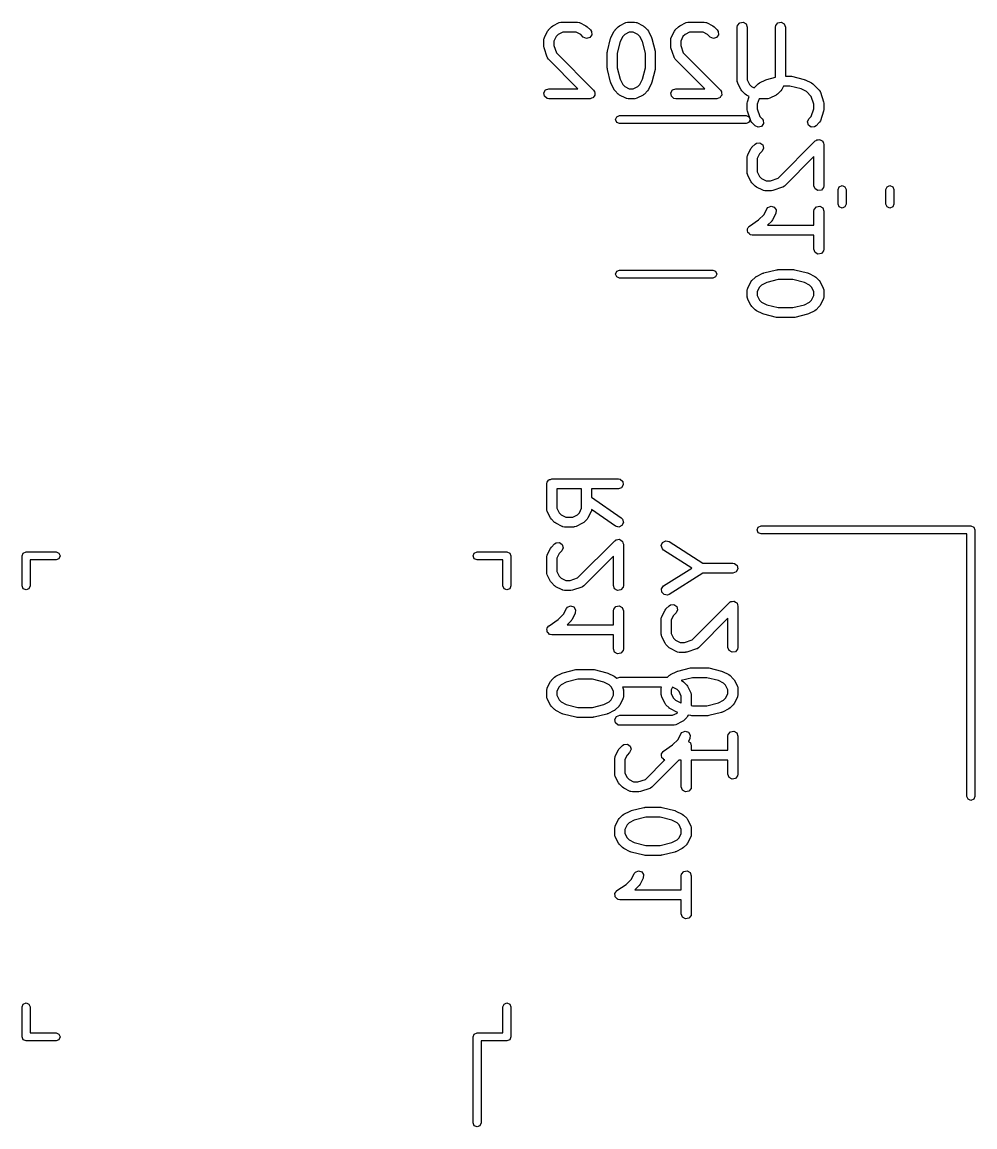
# Model space of a CAD drawing. Extents: x 54 to 297, y -260 to -31.
# Drawn here: x 127.33 to 141.63, y -220.96 to -204.38 of the extents above; entities that cross this region are included whole.
import ezdxf

# ---------------------------------------------------------------- set-up
doc = ezdxf.new("R2010")
doc.units = 0
doc.layers.add('BLACK', color=7, linetype='CONTINUOUS')

msp = doc.modelspace()

# ---------------------------------------------------------------- linework, layer by layer
at = {"layer": 'BLACK', "linetype": 'CONTINUOUS'}
for p, q in [((135.233, -204.495), (135.28, -204.447)), ((135.28, -204.447), (135.299, -204.434)), ((135.299, -204.434), (135.3, -204.433)), ((135.3, -204.433), (135.395, -204.385)), ((135.395, -204.385), (135.42, -204.378)), ((135.42, -204.378), (135.424, -204.379)), ((135.424, -204.379), (135.429, -204.377)), ((135.429, -204.377), (135.667, -204.377)), ((135.667, -204.377), (135.692, -204.382)), ((135.692, -204.382), (135.696, -204.385)), ((135.696, -204.385), (135.7, -204.385)), ((135.7, -204.385), (135.795, -204.433)), ((135.795, -204.433), (135.813, -204.446)), ((135.813, -204.446), (135.815, -204.447)), ((135.815, -204.447), (135.863, -204.495)), ((136.233, -204.495), (136.28, -204.447)), ((136.28, -204.447), (136.299, -204.434)), ((136.299, -204.434), (136.3, -204.433)), ((136.3, -204.433), (136.395, -204.385)), ((136.395, -204.385), (136.42, -204.378)), ((136.42, -204.378), (136.424, -204.379)), ((136.424, -204.379), (136.429, -204.377)), ((136.429, -204.377), (136.524, -204.377)), ((136.524, -204.377), (136.549, -204.382)), ((136.549, -204.382), (136.553, -204.385)), ((136.553, -204.385), (136.557, -204.385)), ((136.557, -204.385), (136.653, -204.433)), ((136.653, -204.433), (136.671, -204.446)), ((136.671, -204.446), (136.672, -204.447)), ((136.672, -204.447), (136.72, -204.495)), ((137.137, -204.495), (137.185, -204.447)), ((137.185, -204.447), (137.203, -204.434)), ((137.203, -204.434), (137.205, -204.433)), ((137.205, -204.433), (137.3, -204.385)), ((137.3, -204.385), (137.325, -204.378)), ((137.325, -204.378), (137.329, -204.379)), ((137.329, -204.379), (137.333, -204.377)), ((137.333, -204.377), (137.571, -204.377)), ((137.571, -204.377), (137.597, -204.382)), ((137.597, -204.382), (137.601, -204.385)), ((137.601, -204.385), (137.605, -204.385)), ((137.605, -204.385), (137.7, -204.433)), ((137.7, -204.433), (137.718, -204.446)), ((137.718, -204.446), (137.72, -204.447)), ((137.72, -204.447), (137.767, -204.495)), ((138.068, -204.452), (138.072, -204.427)), ((138.068, -205.262), (138.068, -204.452)), ((138.072, -204.427), (138.105, -204.387)), ((138.105, -204.387), (138.156, -204.379)), ((138.156, -204.379), (138.2, -204.404)), ((138.2, -204.404), (138.218, -204.452)), ((138.218, -204.452), (138.218, -205.244)), ((138.639, -204.452), (138.644, -204.427)), ((138.639, -205.205), (138.639, -204.452)), ((138.644, -204.427), (138.677, -204.387)), ((138.677, -204.387), (138.727, -204.379)), ((138.727, -204.379), (138.772, -204.404)), ((138.772, -204.404), (138.789, -204.452)), ((138.789, -204.452), (138.789, -205.187)), ((135.163, -204.643), (135.168, -204.617)), ((135.168, -204.617), (135.171, -204.614)), ((135.171, -204.609), (135.219, -204.514)), ((135.171, -204.614), (135.171, -204.609)), ((135.219, -204.514), (135.232, -204.496)), ((135.232, -204.496), (135.233, -204.495)), ((135.347, -204.592), (135.313, -204.661)), ((135.378, -204.562), (135.347, -204.592)), ((135.446, -204.527), (135.378, -204.562)), ((135.649, -204.527), (135.446, -204.527)), ((135.717, -204.562), (135.649, -204.527)), ((135.756, -204.601), (135.717, -204.562)), ((135.803, -204.622), (135.756, -204.601)), ((135.853, -204.609), (135.803, -204.622)), ((135.882, -204.567), (135.853, -204.609)), ((135.863, -204.495), (135.877, -204.516)), ((135.877, -204.516), (135.882, -204.567)), ((136.118, -204.815), (136.165, -204.625)), ((136.165, -204.625), (136.171, -204.613)), ((136.171, -204.609), (136.219, -204.514)), ((136.171, -204.613), (136.171, -204.609)), ((136.219, -204.514), (136.232, -204.496)), ((136.232, -204.496), (136.233, -204.495)), ((136.347, -204.592), (136.309, -204.669)), ((136.378, -204.562), (136.347, -204.592)), ((136.446, -204.527), (136.378, -204.562)), ((136.506, -204.527), (136.446, -204.527)), ((136.575, -204.562), (136.506, -204.527)), ((136.605, -204.592), (136.575, -204.562)), ((136.644, -204.669), (136.605, -204.592)), ((136.72, -204.495), (136.733, -204.513)), ((136.733, -204.513), (136.734, -204.514)), ((136.734, -204.514), (136.781, -204.609)), ((136.781, -204.609), (136.785, -204.622)), ((136.785, -204.622), (136.787, -204.625)), ((136.787, -204.625), (136.835, -204.815)), ((137.068, -204.643), (137.072, -204.617)), ((137.072, -204.617), (137.075, -204.614)), ((137.075, -204.614), (137.076, -204.609)), ((137.076, -204.609), (137.123, -204.514)), ((137.123, -204.514), (137.137, -204.496)), ((137.137, -204.496), (137.137, -204.495)), ((137.252, -204.592), (137.218, -204.661)), ((137.283, -204.562), (137.252, -204.592)), ((137.351, -204.527), (137.283, -204.562)), ((137.554, -204.527), (137.351, -204.527)), ((137.622, -204.562), (137.554, -204.527)), ((137.661, -204.601), (137.622, -204.562)), ((137.708, -204.622), (137.661, -204.601)), ((137.757, -204.609), (137.708, -204.622)), ((137.787, -204.567), (137.757, -204.609)), ((137.767, -204.495), (137.782, -204.516)), ((137.782, -204.516), (137.787, -204.567)), ((135.163, -204.738), (135.163, -204.643)), ((135.164, -204.74), (135.163, -204.738)), ((135.167, -204.762), (135.164, -204.74)), ((135.215, -204.905), (135.167, -204.762)), ((135.313, -204.661), (135.313, -204.726)), ((135.313, -204.726), (135.351, -204.84)), ((136.309, -204.669), (136.265, -204.843)), ((136.687, -204.843), (136.644, -204.669)), ((137.068, -204.738), (137.068, -204.643)), ((137.068, -204.74), (137.068, -204.738)), ((137.072, -204.762), (137.068, -204.74)), ((137.119, -204.905), (137.072, -204.762)), ((137.218, -204.661), (137.218, -204.726)), ((137.218, -204.726), (137.256, -204.84)), ((135.217, -204.908), (135.215, -204.905)), ((135.218, -204.913), (135.217, -204.908)), ((135.233, -204.934), (135.218, -204.913)), ((135.676, -205.377), (135.233, -204.934)), ((135.351, -204.84), (135.91, -205.399)), ((136.115, -204.833), (136.118, -204.819)), ((136.115, -205.071), (136.115, -204.833)), ((136.118, -204.819), (136.118, -204.815)), ((136.265, -204.843), (136.265, -205.062)), ((136.687, -205.062), (136.687, -204.843)), ((136.835, -204.815), (136.836, -204.83)), ((136.836, -204.83), (136.837, -204.833)), ((136.837, -204.833), (136.837, -205.071)), ((137.122, -204.908), (137.119, -204.905)), ((137.123, -204.913), (137.122, -204.908)), ((137.137, -204.934), (137.123, -204.913)), ((137.581, -205.377), (137.137, -204.934)), ((137.256, -204.84), (137.815, -205.399)), ((136.117, -205.075), (136.115, -205.071)), ((136.118, -205.09), (136.117, -205.075)), ((136.165, -205.28), (136.118, -205.09)), ((136.265, -205.062), (136.309, -205.236)), ((136.644, -205.236), (136.687, -205.062)), ((136.835, -205.09), (136.787, -205.28)), ((136.837, -205.071), (136.834, -205.086)), ((136.834, -205.086), (136.835, -205.09)), ((136.167, -205.283), (136.165, -205.28)), ((136.171, -205.295), (136.167, -205.283)), ((136.219, -205.391), (136.171, -205.295)), ((136.309, -205.236), (136.347, -205.313)), ((136.605, -205.313), (136.644, -205.236)), ((136.781, -205.295), (136.734, -205.391)), ((136.782, -205.292), (136.781, -205.295)), ((136.787, -205.28), (136.782, -205.292)), ((138.069, -205.266), (138.068, -205.262)), ((138.068, -205.27), (138.069, -205.266)), ((138.076, -205.295), (138.068, -205.27)), ((138.123, -205.391), (138.076, -205.295)), ((138.218, -205.244), (138.252, -205.313)), ((138.382, -205.304), (138.401, -205.291)), ((138.401, -205.291), (138.402, -205.29)), ((138.402, -205.29), (138.497, -205.242)), ((138.497, -205.242), (138.509, -205.239)), ((138.509, -205.239), (138.512, -205.237)), ((138.512, -205.237), (138.639, -205.205)), ((138.789, -205.187), (138.864, -205.187)), ((138.864, -205.187), (138.879, -205.19)), ((138.879, -205.19), (138.882, -205.189)), ((138.882, -205.189), (139.072, -205.237)), ((139.072, -205.237), (139.084, -205.242)), ((139.084, -205.242), (139.088, -205.242)), ((139.088, -205.242), (139.183, -205.29)), ((139.183, -205.29), (139.201, -205.303)), ((135.164, -205.439), (135.19, -205.395)), ((135.173, -205.49), (135.164, -205.439)), ((135.19, -205.395), (135.238, -205.377)), ((135.238, -205.377), (135.676, -205.377)), ((135.91, -205.399), (135.92, -205.413)), ((135.92, -205.413), (135.922, -205.415)), ((135.922, -205.415), (135.922, -205.417)), ((135.922, -205.417), (135.925, -205.421)), ((135.925, -205.421), (135.927, -205.443)), ((135.927, -205.443), (135.931, -205.465)), ((136.22, -205.392), (136.219, -205.391)), ((136.233, -205.41), (136.22, -205.392)), ((136.28, -205.458), (136.233, -205.41)), ((136.282, -205.458), (136.28, -205.458)), ((136.3, -205.472), (136.282, -205.458)), ((136.347, -205.313), (136.378, -205.343)), ((136.378, -205.343), (136.446, -205.377)), ((136.446, -205.377), (136.506, -205.377)), ((136.506, -205.377), (136.575, -205.343)), ((136.575, -205.343), (136.605, -205.313)), ((136.672, -205.458), (136.654, -205.471)), ((136.72, -205.41), (136.672, -205.458)), ((136.734, -205.391), (136.72, -205.409)), ((136.72, -205.409), (136.72, -205.41)), ((137.069, -205.439), (137.095, -205.395)), ((137.078, -205.49), (137.069, -205.439)), ((137.095, -205.395), (137.143, -205.377)), ((137.143, -205.377), (137.581, -205.377)), ((137.815, -205.399), (137.824, -205.413)), ((137.824, -205.413), (137.827, -205.415)), ((137.827, -205.415), (137.827, -205.417)), ((137.827, -205.417), (137.83, -205.421)), ((137.83, -205.421), (137.832, -205.443)), ((137.832, -205.443), (137.836, -205.465)), ((138.125, -205.392), (138.123, -205.391)), ((138.137, -205.41), (138.125, -205.392)), ((138.185, -205.458), (138.137, -205.41)), ((138.187, -205.458), (138.185, -205.458)), ((138.205, -205.472), (138.187, -205.458)), ((138.252, -205.313), (138.283, -205.343)), ((138.283, -205.343), (138.323, -205.363)), ((138.323, -205.363), (138.382, -205.304)), ((138.672, -205.458), (138.654, -205.471)), ((138.72, -205.41), (138.672, -205.458)), ((138.734, -205.391), (138.72, -205.409)), ((138.72, -205.409), (138.72, -205.41)), ((138.761, -205.337), (138.734, -205.391)), ((138.855, -205.337), (138.761, -205.337)), ((139.028, -205.38), (138.855, -205.337)), ((139.105, -205.419), (139.028, -205.38)), ((139.179, -205.493), (139.105, -205.419)), ((139.201, -205.303), (139.203, -205.304)), ((139.203, -205.304), (139.298, -205.399)), ((139.298, -205.399), (139.313, -205.421)), ((139.313, -205.421), (139.313, -205.425)), ((139.313, -205.425), (139.316, -205.429)), ((139.316, -205.429), (139.364, -205.572)), ((135.212, -205.523), (135.173, -205.49)), ((135.238, -205.527), (135.212, -205.523)), ((135.857, -205.527), (135.238, -205.527)), ((135.878, -205.52), (135.857, -205.527)), ((135.9, -205.514), (135.878, -205.52)), ((135.902, -205.511), (135.9, -205.514)), ((135.905, -205.51), (135.902, -205.511)), ((135.917, -205.49), (135.905, -205.51)), ((135.93, -205.472), (135.917, -205.49)), ((135.931, -205.465), (135.929, -205.468)), ((135.929, -205.468), (135.93, -205.472)), ((136.395, -205.519), (136.3, -205.472)), ((136.399, -205.52), (136.395, -205.519)), ((136.403, -205.523), (136.399, -205.52)), ((136.429, -205.527), (136.403, -205.523)), ((136.524, -205.527), (136.429, -205.527)), ((136.528, -205.526), (136.524, -205.527)), ((136.532, -205.527), (136.528, -205.526)), ((136.557, -205.519), (136.532, -205.527)), ((136.653, -205.472), (136.557, -205.519)), ((136.654, -205.471), (136.653, -205.472)), ((137.117, -205.523), (137.078, -205.49)), ((137.143, -205.527), (137.117, -205.523)), ((137.762, -205.527), (137.143, -205.527)), ((137.783, -205.52), (137.762, -205.527)), ((137.805, -205.514), (137.783, -205.52)), ((137.807, -205.511), (137.805, -205.514)), ((137.81, -205.51), (137.807, -205.511)), ((137.821, -205.49), (137.81, -205.51)), ((137.834, -205.472), (137.821, -205.49)), ((137.836, -205.465), (137.834, -205.468)), ((137.834, -205.468), (137.834, -205.472)), ((138.247, -205.493), (138.205, -205.472)), ((138.217, -205.595), (138.221, -205.573)), ((138.217, -205.69), (138.217, -205.595)), ((138.221, -205.572), (138.247, -205.493)), ((138.221, -205.573), (138.221, -205.572)), ((138.394, -205.527), (138.367, -205.607)), ((138.367, -205.607), (138.367, -205.678)), ((138.524, -205.527), (138.394, -205.527)), ((138.528, -205.526), (138.524, -205.527)), ((138.532, -205.527), (138.528, -205.526)), ((138.557, -205.519), (138.532, -205.527)), ((138.653, -205.472), (138.557, -205.519)), ((138.654, -205.471), (138.653, -205.472)), ((139.217, -205.607), (139.179, -205.493)), ((139.217, -205.678), (139.217, -205.607)), ((139.364, -205.572), (139.367, -205.594)), ((139.367, -205.594), (139.367, -205.595)), ((139.367, -205.595), (139.367, -205.69)), ((136.258, -205.798), (136.3, -205.78)), ((136.3, -205.78), (138.2, -205.78)), ((138.2, -205.78), (138.242, -205.798)), ((138.218, -205.692), (138.217, -205.69)), ((138.221, -205.714), (138.218, -205.692)), ((138.269, -205.857), (138.221, -205.714)), ((138.367, -205.678), (138.406, -205.793)), ((138.406, -205.793), (138.441, -205.828)), ((139.144, -205.828), (139.179, -205.793)), ((139.179, -205.793), (139.217, -205.678)), ((139.364, -205.714), (139.316, -205.857)), ((139.367, -205.69), (139.363, -205.713)), ((139.363, -205.713), (139.364, -205.714)), ((136.24, -205.84), (136.258, -205.798)), ((136.258, -205.882), (136.24, -205.84)), ((136.3, -205.9), (136.258, -205.882)), ((138.2, -205.9), (136.3, -205.9)), ((138.242, -205.882), (138.2, -205.9)), ((138.242, -205.798), (138.26, -205.84)), ((138.26, -205.84), (138.242, -205.882)), ((138.272, -205.861), (138.269, -205.857)), ((138.272, -205.865), (138.272, -205.861)), ((138.287, -205.886), (138.272, -205.865)), ((138.335, -205.934), (138.287, -205.886)), ((138.381, -205.956), (138.335, -205.934)), ((138.431, -205.942), (138.381, -205.956)), ((138.46, -205.9), (138.431, -205.942)), ((138.441, -205.828), (138.456, -205.849)), ((138.456, -205.849), (138.46, -205.9)), ((139.122, -205.874), (139.144, -205.828)), ((139.136, -205.924), (139.122, -205.874)), ((139.178, -205.953), (139.136, -205.924)), ((139.229, -205.949), (139.178, -205.953)), ((139.25, -205.934), (139.229, -205.949)), ((139.298, -205.886), (139.25, -205.934)), ((139.3, -205.882), (139.298, -205.886)), ((139.304, -205.88), (139.3, -205.882)), ((139.316, -205.857), (139.304, -205.88)), ((138.225, -206.371), (138.273, -206.276)), ((138.273, -206.276), (138.286, -206.258)), ((138.286, -206.258), (138.287, -206.256)), ((138.287, -206.256), (138.335, -206.209)), ((138.335, -206.209), (138.356, -206.194)), ((138.356, -206.194), (138.407, -206.189)), ((138.407, -206.189), (138.449, -206.219)), ((138.462, -206.268), (138.441, -206.315)), ((138.449, -206.219), (138.462, -206.268)), ((138.68, -206.72), (139.239, -206.161)), ((139.239, -206.161), (139.253, -206.152)), ((139.253, -206.152), (139.255, -206.149)), ((139.255, -206.149), (139.257, -206.149)), ((139.257, -206.149), (139.261, -206.146)), ((139.261, -206.146), (139.283, -206.144)), ((139.283, -206.144), (139.305, -206.14)), ((139.305, -206.14), (139.308, -206.142)), ((139.308, -206.142), (139.312, -206.142)), ((139.312, -206.142), (139.33, -206.155)), ((139.33, -206.155), (139.35, -206.166)), ((139.35, -206.166), (139.351, -206.169)), ((139.351, -206.169), (139.354, -206.171)), ((139.354, -206.171), (139.36, -206.193)), ((139.36, -206.193), (139.367, -206.214)), ((139.367, -206.214), (139.367, -206.833)), ((138.217, -206.405), (138.222, -206.379)), ((138.217, -206.643), (138.217, -206.405)), ((138.222, -206.379), (138.225, -206.376)), ((138.225, -206.376), (138.225, -206.371)), ((138.402, -206.354), (138.367, -206.422)), ((138.367, -206.422), (138.367, -206.625)), ((138.441, -206.315), (138.402, -206.354)), ((139.217, -206.395), (138.774, -206.839)), ((139.217, -206.833), (139.217, -206.395)), ((138.219, -206.647), (138.217, -206.643)), ((138.218, -206.651), (138.219, -206.647)), ((138.225, -206.676), (138.218, -206.651)), ((138.273, -206.772), (138.225, -206.676)), ((138.274, -206.773), (138.273, -206.772)), ((138.287, -206.791), (138.274, -206.773)), ((138.367, -206.625), (138.402, -206.694)), ((138.402, -206.694), (138.432, -206.724)), ((138.432, -206.724), (138.501, -206.758)), ((138.501, -206.758), (138.566, -206.758)), ((138.566, -206.758), (138.68, -206.72)), ((138.335, -206.839), (138.287, -206.791)), ((138.336, -206.839), (138.335, -206.839)), ((138.354, -206.853), (138.336, -206.839)), ((138.449, -206.9), (138.354, -206.853)), ((138.454, -206.901), (138.449, -206.9)), ((138.457, -206.904), (138.454, -206.901)), ((138.483, -206.908), (138.457, -206.904)), ((138.578, -206.908), (138.483, -206.908)), ((138.58, -206.908), (138.578, -206.908)), ((138.602, -206.904), (138.58, -206.908)), ((138.745, -206.857), (138.602, -206.904)), ((138.748, -206.854), (138.745, -206.857)), ((138.753, -206.854), (138.748, -206.854)), ((138.774, -206.839), (138.753, -206.854)), ((139.235, -206.882), (139.217, -206.833)), ((139.279, -206.907), (139.235, -206.882)), ((139.33, -206.898), (139.279, -206.907)), ((139.363, -206.859), (139.33, -206.898)), ((139.367, -206.833), (139.363, -206.859)), ((139.58, -206.892), (139.598, -206.85)), ((139.58, -207.108), (139.58, -206.892)), ((139.598, -206.85), (139.64, -206.832)), ((139.64, -206.832), (139.682, -206.85)), ((139.682, -206.85), (139.7, -206.892)), ((139.7, -206.892), (139.7, -207.108)), ((140.3, -206.892), (140.318, -206.85)), ((140.3, -207.108), (140.3, -206.892)), ((140.318, -206.85), (140.36, -206.832)), ((140.36, -206.832), (140.402, -206.85)), ((140.402, -206.85), (140.42, -206.892)), ((140.42, -206.892), (140.42, -207.108)), ((139.598, -207.15), (139.58, -207.108)), ((139.7, -207.108), (139.682, -207.15)), ((140.318, -207.15), (140.3, -207.108)), ((140.42, -207.108), (140.402, -207.15)), ((138.387, -207.346), (138.469, -207.265)), ((138.469, -207.265), (138.511, -207.181)), ((138.511, -207.181), (138.527, -207.16)), ((138.527, -207.16), (138.574, -207.139)), ((138.574, -207.139), (138.623, -207.154)), ((138.645, -207.248), (138.598, -207.343)), ((138.623, -207.154), (138.651, -207.197)), ((138.651, -207.197), (138.645, -207.248)), ((139.217, -207.214), (139.222, -207.189)), ((139.217, -207.425), (139.217, -207.214)), ((139.222, -207.189), (139.255, -207.149)), ((139.255, -207.149), (139.305, -207.14)), ((139.305, -207.14), (139.35, -207.166)), ((139.35, -207.166), (139.367, -207.214)), ((139.367, -207.214), (139.367, -207.786)), ((139.64, -207.168), (139.598, -207.15)), ((139.682, -207.15), (139.64, -207.168)), ((140.36, -207.168), (140.318, -207.15)), ((140.402, -207.15), (140.36, -207.168)), ((138.233, -207.461), (138.244, -207.443)), ((138.244, -207.443), (138.248, -207.441)), ((138.248, -207.441), (138.251, -207.438)), ((138.251, -207.438), (138.387, -207.346)), ((138.584, -207.363), (138.521, -207.425)), ((138.521, -207.425), (139.217, -207.425)), ((138.598, -207.343), (138.584, -207.361)), ((138.584, -207.361), (138.584, -207.363)), ((138.219, -207.487), (138.221, -207.483)), ((138.222, -207.508), (138.219, -207.487)), ((138.22, -207.479), (138.233, -207.461)), ((138.221, -207.483), (138.22, -207.479)), ((138.224, -207.53), (138.222, -207.508)), ((138.227, -207.533), (138.224, -207.53)), ((138.227, -207.537), (138.227, -207.533)), ((138.244, -207.551), (138.227, -207.537)), ((138.259, -207.567), (138.244, -207.551)), ((138.263, -207.568), (138.259, -207.567)), ((138.267, -207.57), (138.263, -207.568)), ((138.292, -207.575), (138.267, -207.57)), ((139.217, -207.575), (138.292, -207.575)), ((139.217, -207.786), (139.217, -207.575)), ((139.235, -207.834), (139.217, -207.786)), ((139.279, -207.86), (139.235, -207.834)), ((139.33, -207.851), (139.279, -207.86)), ((139.363, -207.811), (139.33, -207.851)), ((139.367, -207.786), (139.363, -207.811)), ((136.258, -208.118), (136.3, -208.1)), ((136.3, -208.1), (137.7, -208.1)), ((137.7, -208.1), (137.742, -208.118)), ((138.465, -208.142), (138.655, -208.094)), ((138.655, -208.094), (138.67, -208.093)), ((138.67, -208.093), (138.673, -208.092)), ((138.673, -208.092), (138.911, -208.092)), ((138.911, -208.092), (138.926, -208.094)), ((138.926, -208.094), (138.93, -208.094)), ((138.93, -208.094), (139.12, -208.142)), ((136.24, -208.16), (136.258, -208.118)), ((136.258, -208.202), (136.24, -208.16)), ((136.3, -208.22), (136.258, -208.202)), ((137.7, -208.22), (136.3, -208.22)), ((137.742, -208.202), (137.7, -208.22)), ((137.742, -208.118), (137.76, -208.16)), ((137.76, -208.16), (137.742, -208.202)), ((138.225, -208.371), (138.273, -208.276)), ((138.273, -208.276), (138.286, -208.258)), ((138.286, -208.258), (138.287, -208.256)), ((138.287, -208.256), (138.335, -208.209)), ((138.335, -208.209), (138.353, -208.196)), ((138.353, -208.196), (138.354, -208.195)), ((138.354, -208.195), (138.449, -208.147)), ((138.449, -208.147), (138.462, -208.144)), ((138.462, -208.144), (138.465, -208.142)), ((138.683, -208.242), (138.509, -208.285)), ((138.902, -208.242), (138.683, -208.242)), ((139.076, -208.285), (138.902, -208.242)), ((139.12, -208.142), (139.132, -208.147)), ((139.132, -208.147), (139.135, -208.147)), ((139.135, -208.147), (139.231, -208.195)), ((139.231, -208.195), (139.249, -208.208)), ((139.249, -208.208), (139.25, -208.209)), ((139.25, -208.209), (139.298, -208.256)), ((139.298, -208.256), (139.311, -208.275)), ((139.311, -208.275), (139.312, -208.276)), ((139.312, -208.276), (139.359, -208.371)), ((138.217, -208.405), (138.222, -208.379)), ((138.217, -208.5), (138.217, -208.405)), ((138.222, -208.379), (138.225, -208.376)), ((138.225, -208.376), (138.225, -208.371)), ((138.402, -208.354), (138.367, -208.422)), ((138.367, -208.422), (138.367, -208.482)), ((138.432, -208.324), (138.402, -208.354)), ((138.509, -208.285), (138.432, -208.324)), ((139.153, -208.324), (139.076, -208.285)), ((139.183, -208.354), (139.153, -208.324)), ((139.217, -208.422), (139.183, -208.354)), ((139.217, -208.482), (139.217, -208.422)), ((139.359, -208.371), (139.367, -208.396)), ((139.367, -208.396), (139.366, -208.401)), ((139.366, -208.401), (139.367, -208.405)), ((139.367, -208.405), (139.367, -208.5)), ((138.219, -208.504), (138.217, -208.5)), ((138.218, -208.509), (138.219, -208.504)), ((138.225, -208.534), (138.218, -208.509)), ((138.273, -208.629), (138.225, -208.534)), ((138.367, -208.482), (138.402, -208.551)), ((138.402, -208.551), (138.432, -208.581)), ((138.432, -208.581), (138.509, -208.62)), ((139.076, -208.62), (139.153, -208.581)), ((139.153, -208.581), (139.183, -208.551)), ((139.183, -208.551), (139.217, -208.482)), ((139.359, -208.534), (139.312, -208.629)), ((139.36, -208.529), (139.359, -208.534)), ((139.363, -208.526), (139.36, -208.529)), ((139.367, -208.5), (139.363, -208.526)), ((138.274, -208.63), (138.273, -208.629)), ((138.287, -208.648), (138.274, -208.63)), ((138.335, -208.696), (138.287, -208.648)), ((138.336, -208.697), (138.335, -208.696)), ((138.354, -208.71), (138.336, -208.697)), ((138.449, -208.758), (138.354, -208.71)), ((138.453, -208.758), (138.449, -208.758)), ((138.465, -208.763), (138.453, -208.758)), ((138.655, -208.811), (138.465, -208.763)), ((138.509, -208.62), (138.683, -208.663)), ((138.683, -208.663), (138.902, -208.663)), ((138.902, -208.663), (139.076, -208.62)), ((139.12, -208.763), (138.93, -208.811)), ((139.123, -208.761), (139.12, -208.763)), ((139.135, -208.758), (139.123, -208.761)), ((139.231, -208.71), (139.135, -208.758)), ((139.232, -208.709), (139.231, -208.71)), ((139.25, -208.696), (139.232, -208.709)), ((139.298, -208.648), (139.25, -208.696)), ((139.312, -208.629), (139.298, -208.647)), ((139.298, -208.647), (139.298, -208.648)), ((138.659, -208.81), (138.655, -208.811)), ((138.673, -208.813), (138.659, -208.81)), ((138.911, -208.813), (138.673, -208.813)), ((138.915, -208.812), (138.911, -208.813)), ((138.93, -208.811), (138.915, -208.812)), ((135.224, -211.269), (135.234, -211.252)), ((135.234, -211.252), (135.241, -211.25)), ((135.241, -211.25), (135.245, -211.245)), ((135.245, -211.245), (135.264, -211.241)), ((135.264, -211.241), (135.282, -211.235)), ((135.282, -211.235), (136.282, -211.235)), ((136.282, -211.235), (136.308, -211.239)), ((136.308, -211.239), (136.347, -211.272)), ((135.207, -211.31), (135.209, -211.3)), ((135.207, -211.69), (135.207, -211.31)), ((135.209, -211.296), (135.21, -211.294)), ((135.209, -211.3), (135.209, -211.296)), ((135.21, -211.294), (135.212, -211.284)), ((135.212, -211.284), (135.224, -211.269)), ((135.357, -211.385), (135.357, -211.673)), ((135.731, -211.385), (135.357, -211.385)), ((135.731, -211.673), (135.731, -211.385)), ((136.282, -211.385), (135.881, -211.385)), ((135.881, -211.385), (135.881, -211.509)), ((136.331, -211.367), (136.282, -211.385)), ((136.356, -211.323), (136.331, -211.367)), ((136.347, -211.272), (136.356, -211.323)), ((135.881, -211.509), (136.325, -211.82)), ((135.209, -211.695), (135.207, -211.69)), ((135.208, -211.699), (135.209, -211.695)), ((135.215, -211.724), (135.208, -211.699)), ((135.263, -211.819), (135.215, -211.724)), ((135.357, -211.673), (135.392, -211.741)), ((135.392, -211.741), (135.422, -211.772)), ((135.667, -211.772), (135.697, -211.741)), ((135.697, -211.741), (135.731, -211.673)), ((135.873, -211.724), (135.826, -211.819)), ((135.874, -211.72), (135.873, -211.724)), ((135.877, -211.716), (135.874, -211.72)), ((135.881, -211.692), (135.877, -211.716)), ((136.239, -211.942), (135.881, -211.692)), ((135.264, -211.82), (135.263, -211.819)), ((135.277, -211.839), (135.264, -211.82)), ((135.325, -211.886), (135.277, -211.839)), ((135.326, -211.887), (135.325, -211.886)), ((135.344, -211.9), (135.326, -211.887)), ((135.439, -211.948), (135.344, -211.9)), ((135.422, -211.772), (135.491, -211.806)), ((135.491, -211.806), (135.598, -211.806)), ((135.598, -211.806), (135.667, -211.772)), ((135.744, -211.9), (135.649, -211.948)), ((135.746, -211.899), (135.744, -211.9)), ((135.764, -211.886), (135.746, -211.899)), ((135.812, -211.839), (135.764, -211.886)), ((135.826, -211.819), (135.812, -211.837)), ((135.812, -211.837), (135.812, -211.839)), ((136.325, -211.82), (136.344, -211.838)), ((136.357, -211.887), (136.335, -211.934)), ((136.344, -211.838), (136.357, -211.887)), ((135.444, -211.949), (135.439, -211.948)), ((135.447, -211.951), (135.444, -211.949)), ((135.473, -211.956), (135.447, -211.951)), ((135.616, -211.956), (135.473, -211.956)), ((135.62, -211.954), (135.616, -211.956)), ((135.624, -211.955), (135.62, -211.954)), ((135.649, -211.948), (135.624, -211.955)), ((136.289, -211.956), (136.239, -211.942)), ((136.335, -211.934), (136.289, -211.956)), ((138.365, -212), (138.383, -211.958)), ((138.383, -212.042), (138.365, -212)), ((138.383, -211.958), (138.425, -211.94)), ((138.425, -212.06), (138.383, -212.042)), ((138.425, -211.94), (141.575, -211.94)), ((141.515, -212.06), (138.425, -212.06)), ((141.515, -216), (141.515, -212.06)), ((141.575, -211.94), (141.617, -211.958)), ((141.617, -211.958), (141.635, -212)), ((141.635, -212), (141.635, -216)), ((135.263, -212.276), (135.276, -212.258)), ((135.276, -212.258), (135.277, -212.256)), ((135.277, -212.256), (135.325, -212.209)), ((135.325, -212.209), (135.346, -212.194)), ((135.346, -212.194), (135.397, -212.189)), ((135.397, -212.189), (135.439, -212.219)), ((135.439, -212.219), (135.452, -212.268)), ((135.67, -212.72), (136.229, -212.161)), ((136.229, -212.161), (136.243, -212.152)), ((136.243, -212.152), (136.245, -212.149)), ((136.245, -212.149), (136.247, -212.149)), ((136.247, -212.149), (136.251, -212.146)), ((136.251, -212.146), (136.273, -212.144)), ((136.273, -212.144), (136.295, -212.14)), ((136.295, -212.14), (136.298, -212.142)), ((136.298, -212.142), (136.302, -212.142)), ((136.302, -212.142), (136.32, -212.155)), ((136.32, -212.155), (136.34, -212.166)), ((136.34, -212.166), (136.341, -212.169)), ((136.341, -212.169), (136.344, -212.171)), ((136.344, -212.171), (136.35, -212.193)), ((136.35, -212.193), (136.357, -212.214)), ((136.357, -212.214), (136.357, -212.833)), ((136.927, -212.235), (136.947, -212.187)), ((136.943, -212.284), (136.927, -212.235)), ((136.947, -212.187), (136.993, -212.164)), ((136.993, -212.164), (137.043, -212.175)), ((137.043, -212.175), (137.548, -212.496)), ((127.33, -212.39), (127.348, -212.348)), ((127.33, -212.84), (127.33, -212.39)), ((127.348, -212.348), (127.39, -212.33)), ((127.39, -212.33), (127.84, -212.33)), ((127.84, -212.33), (127.882, -212.348)), ((127.882, -212.348), (127.9, -212.39)), ((127.9, -212.39), (127.882, -212.432)), ((134.1, -212.39), (134.118, -212.348)), ((134.118, -212.432), (134.1, -212.39)), ((134.118, -212.348), (134.16, -212.33)), ((134.16, -212.33), (134.61, -212.33)), ((134.61, -212.33), (134.652, -212.348)), ((134.652, -212.348), (134.67, -212.39)), ((134.67, -212.39), (134.67, -212.84)), ((135.207, -212.405), (135.212, -212.379)), ((135.207, -212.643), (135.207, -212.405)), ((135.212, -212.379), (135.215, -212.376)), ((135.215, -212.371), (135.263, -212.276)), ((135.215, -212.376), (135.215, -212.371)), ((135.392, -212.354), (135.357, -212.422)), ((135.357, -212.422), (135.357, -212.625)), ((135.431, -212.315), (135.392, -212.354)), ((135.452, -212.268), (135.431, -212.315)), ((136.207, -212.395), (135.764, -212.839)), ((136.207, -212.833), (136.207, -212.395)), ((136.962, -212.301), (136.943, -212.284)), ((137.386, -212.571), (136.962, -212.301)), ((127.84, -212.45), (127.45, -212.45)), ((127.45, -212.45), (127.45, -212.84)), ((127.882, -212.432), (127.84, -212.45)), ((134.16, -212.45), (134.118, -212.432)), ((134.55, -212.45), (134.16, -212.45)), ((134.55, -212.84), (134.55, -212.45)), ((136.962, -212.841), (137.386, -212.571)), ((137.548, -212.496), (138.002, -212.496)), ((138.002, -212.496), (138.028, -212.501)), ((138.028, -212.501), (138.067, -212.534)), ((138.076, -212.584), (138.051, -212.629)), ((138.067, -212.534), (138.076, -212.584)), ((135.209, -212.647), (135.207, -212.643)), ((135.208, -212.651), (135.209, -212.647)), ((135.215, -212.676), (135.208, -212.651)), ((135.263, -212.772), (135.215, -212.676)), ((135.357, -212.625), (135.392, -212.694)), ((135.392, -212.694), (135.422, -212.724)), ((135.422, -212.724), (135.491, -212.758)), ((135.491, -212.758), (135.556, -212.758)), ((135.556, -212.758), (135.67, -212.72)), ((137.548, -212.646), (137.043, -212.968)), ((138.002, -212.646), (137.548, -212.646)), ((138.051, -212.629), (138.002, -212.646)), ((127.348, -212.882), (127.33, -212.84)), ((127.39, -212.9), (127.348, -212.882)), ((127.432, -212.882), (127.39, -212.9)), ((127.45, -212.84), (127.432, -212.882)), ((134.568, -212.882), (134.55, -212.84)), ((134.61, -212.9), (134.568, -212.882)), ((134.652, -212.882), (134.61, -212.9)), ((134.67, -212.84), (134.652, -212.882)), ((135.264, -212.773), (135.263, -212.772)), ((135.277, -212.791), (135.264, -212.773)), ((135.325, -212.839), (135.277, -212.791)), ((135.326, -212.839), (135.325, -212.839)), ((135.344, -212.853), (135.326, -212.839)), ((135.439, -212.9), (135.344, -212.853)), ((135.444, -212.901), (135.439, -212.9)), ((135.447, -212.904), (135.444, -212.901)), ((135.473, -212.908), (135.447, -212.904)), ((135.568, -212.908), (135.473, -212.908)), ((135.57, -212.908), (135.568, -212.908)), ((135.592, -212.904), (135.57, -212.908)), ((135.735, -212.857), (135.592, -212.904)), ((135.738, -212.854), (135.735, -212.857)), ((135.743, -212.854), (135.738, -212.854)), ((135.764, -212.839), (135.743, -212.854)), ((136.225, -212.882), (136.207, -212.833)), ((136.269, -212.907), (136.225, -212.882)), ((136.32, -212.898), (136.269, -212.907)), ((136.353, -212.859), (136.32, -212.898)), ((136.357, -212.833), (136.353, -212.859)), ((136.931, -212.882), (136.962, -212.841)), ((136.933, -212.933), (136.931, -212.882)), ((136.968, -212.971), (136.933, -212.933)), ((137.019, -212.978), (136.968, -212.971)), ((137.043, -212.968), (137.019, -212.978)), ((137.39, -213.649), (137.949, -213.09)), ((137.949, -213.09), (137.963, -213.08)), ((137.963, -213.08), (137.965, -213.078)), ((137.965, -213.078), (137.967, -213.078)), ((137.967, -213.078), (137.971, -213.075)), ((137.971, -213.075), (137.993, -213.073)), ((137.993, -213.073), (138.015, -213.069)), ((138.015, -213.069), (138.018, -213.071)), ((138.018, -213.071), (138.022, -213.07)), ((138.022, -213.07), (138.04, -213.083)), ((138.04, -213.083), (138.06, -213.095)), ((135.459, -213.265), (135.501, -213.181)), ((135.501, -213.181), (135.517, -213.16)), ((135.517, -213.16), (135.564, -213.139)), ((135.564, -213.139), (135.613, -213.154)), ((135.635, -213.248), (135.588, -213.343)), ((135.613, -213.154), (135.641, -213.197)), ((135.641, -213.197), (135.635, -213.248)), ((136.207, -213.214), (136.212, -213.189)), ((136.207, -213.425), (136.207, -213.214)), ((136.212, -213.189), (136.245, -213.149)), ((136.245, -213.149), (136.295, -213.14)), ((136.295, -213.14), (136.34, -213.166)), ((136.34, -213.166), (136.357, -213.214)), ((136.357, -213.214), (136.357, -213.786)), ((136.935, -213.3), (136.983, -213.205)), ((136.983, -213.205), (136.996, -213.187)), ((136.996, -213.187), (136.997, -213.185)), ((136.997, -213.185), (137.045, -213.137)), ((137.045, -213.137), (137.066, -213.123)), ((137.066, -213.123), (137.117, -213.118)), ((137.151, -213.244), (137.112, -213.283)), ((137.117, -213.118), (137.159, -213.147)), ((137.172, -213.197), (137.151, -213.244)), ((137.159, -213.147), (137.172, -213.197)), ((138.06, -213.095), (138.061, -213.098)), ((138.061, -213.098), (138.064, -213.1)), ((138.064, -213.1), (138.07, -213.122)), ((138.07, -213.122), (138.077, -213.143)), ((138.077, -213.143), (138.077, -213.762)), ((135.241, -213.438), (135.377, -213.346)), ((135.377, -213.346), (135.459, -213.265)), ((135.574, -213.363), (135.511, -213.425)), ((135.588, -213.343), (135.574, -213.361)), ((135.574, -213.361), (135.574, -213.363)), ((136.927, -213.333), (136.932, -213.308)), ((136.927, -213.571), (136.927, -213.333)), ((136.932, -213.308), (136.935, -213.304)), ((136.935, -213.304), (136.935, -213.3)), ((137.112, -213.283), (137.077, -213.351)), ((137.077, -213.351), (137.077, -213.554)), ((137.927, -213.324), (137.484, -213.767)), ((137.927, -213.762), (137.927, -213.324)), ((135.209, -213.487), (135.211, -213.483)), ((135.212, -213.508), (135.209, -213.487)), ((135.21, -213.479), (135.223, -213.461)), ((135.211, -213.483), (135.21, -213.479)), ((135.214, -213.53), (135.212, -213.508)), ((135.217, -213.533), (135.214, -213.53)), ((135.217, -213.537), (135.217, -213.533)), ((135.234, -213.551), (135.217, -213.537)), ((135.223, -213.461), (135.234, -213.443)), ((135.234, -213.443), (135.238, -213.441)), ((135.249, -213.567), (135.234, -213.551)), ((135.238, -213.441), (135.241, -213.438)), ((135.253, -213.568), (135.249, -213.567)), ((135.257, -213.57), (135.253, -213.568)), ((135.282, -213.575), (135.257, -213.57)), ((136.207, -213.575), (135.282, -213.575)), ((135.511, -213.425), (136.207, -213.425)), ((136.207, -213.786), (136.207, -213.575)), ((136.929, -213.576), (136.927, -213.571)), ((136.928, -213.58), (136.929, -213.576)), ((136.935, -213.605), (136.928, -213.58)), ((137.077, -213.554), (137.112, -213.622)), ((136.983, -213.7), (136.935, -213.605)), ((136.984, -213.701), (136.983, -213.7)), ((136.997, -213.72), (136.984, -213.701)), ((137.045, -213.767), (136.997, -213.72)), ((137.112, -213.622), (137.142, -213.653)), ((137.142, -213.653), (137.211, -213.687)), ((137.211, -213.687), (137.276, -213.687)), ((137.276, -213.687), (137.39, -213.649)), ((136.225, -213.834), (136.207, -213.786)), ((136.269, -213.86), (136.225, -213.834)), ((136.32, -213.851), (136.269, -213.86)), ((136.353, -213.811), (136.32, -213.851)), ((136.357, -213.786), (136.353, -213.811)), ((137.046, -213.768), (137.045, -213.767)), ((137.064, -213.781), (137.046, -213.768)), ((137.159, -213.829), (137.064, -213.781)), ((137.164, -213.829), (137.159, -213.829)), ((137.167, -213.832), (137.164, -213.829)), ((137.193, -213.837), (137.167, -213.832)), ((137.288, -213.837), (137.193, -213.837)), ((137.29, -213.836), (137.288, -213.837)), ((137.312, -213.833), (137.29, -213.836)), ((137.455, -213.785), (137.312, -213.833)), ((137.458, -213.783), (137.455, -213.785)), ((137.463, -213.782), (137.458, -213.783)), ((137.484, -213.767), (137.463, -213.782)), ((137.945, -213.81), (137.927, -213.762)), ((137.989, -213.836), (137.945, -213.81)), ((138.04, -213.827), (137.989, -213.836)), ((138.073, -213.788), (138.04, -213.827)), ((138.077, -213.762), (138.073, -213.788)), ((137.175, -214.118), (137.365, -214.07)), ((137.365, -214.07), (137.38, -214.069)), ((137.38, -214.069), (137.383, -214.068)), ((137.383, -214.068), (137.621, -214.068)), ((137.621, -214.068), (137.636, -214.07)), ((137.636, -214.07), (137.64, -214.07)), ((137.64, -214.07), (137.83, -214.118)), ((135.277, -214.256), (135.325, -214.209)), ((135.325, -214.209), (135.343, -214.196)), ((135.343, -214.196), (135.344, -214.195)), ((135.344, -214.195), (135.439, -214.147)), ((135.439, -214.147), (135.452, -214.144)), ((135.452, -214.144), (135.455, -214.142)), ((135.455, -214.142), (135.645, -214.094)), ((135.673, -214.242), (135.499, -214.285)), ((135.645, -214.094), (135.66, -214.093)), ((135.66, -214.093), (135.663, -214.092)), ((135.663, -214.092), (135.901, -214.092)), ((135.892, -214.242), (135.673, -214.242)), ((136.066, -214.285), (135.892, -214.242)), ((135.901, -214.092), (135.916, -214.094)), ((135.916, -214.094), (135.92, -214.094)), ((135.92, -214.094), (136.11, -214.142)), ((136.11, -214.142), (136.122, -214.147)), ((136.122, -214.147), (136.125, -214.147)), ((136.125, -214.147), (136.221, -214.195)), ((136.221, -214.195), (136.239, -214.208)), ((136.239, -214.208), (136.24, -214.209)), ((136.24, -214.209), (136.258, -214.227)), ((136.258, -214.227), (136.302, -214.211)), ((136.302, -214.211), (137.019, -214.211)), ((137.019, -214.211), (137.045, -214.185)), ((137.045, -214.185), (137.063, -214.172)), ((137.063, -214.172), (137.064, -214.171)), ((137.064, -214.171), (137.159, -214.123)), ((137.159, -214.123), (137.172, -214.12)), ((137.172, -214.12), (137.175, -214.118)), ((137.393, -214.218), (137.227, -214.259)), ((137.612, -214.218), (137.393, -214.218)), ((137.786, -214.261), (137.612, -214.218)), ((137.83, -214.118), (137.842, -214.123)), ((137.842, -214.123), (137.845, -214.123)), ((137.845, -214.123), (137.941, -214.171)), ((137.941, -214.171), (137.959, -214.184)), ((137.959, -214.184), (137.96, -214.185)), ((137.96, -214.185), (138.008, -214.233)), ((138.008, -214.233), (138.021, -214.251)), ((138.021, -214.251), (138.022, -214.252)), ((138.022, -214.252), (138.069, -214.347)), ((135.207, -214.405), (135.212, -214.379)), ((135.207, -214.5), (135.207, -214.405)), ((135.212, -214.379), (135.215, -214.376)), ((135.215, -214.371), (135.263, -214.276)), ((135.215, -214.376), (135.215, -214.371)), ((135.263, -214.276), (135.276, -214.258)), ((135.276, -214.258), (135.277, -214.256)), ((135.392, -214.354), (135.357, -214.422)), ((135.422, -214.324), (135.392, -214.354)), ((135.499, -214.285), (135.422, -214.324)), ((136.143, -214.324), (136.066, -214.285)), ((136.173, -214.354), (136.143, -214.324)), ((136.207, -214.422), (136.173, -214.354)), ((136.931, -214.361), (136.344, -214.361)), ((136.344, -214.361), (136.349, -214.371)), ((136.349, -214.371), (136.357, -214.396)), ((136.357, -214.396), (136.356, -214.401)), ((136.356, -214.401), (136.357, -214.405)), ((136.357, -214.405), (136.357, -214.5)), ((136.927, -214.381), (136.931, -214.361)), ((136.927, -214.476), (136.927, -214.381)), ((137.096, -214.362), (137.077, -214.399)), ((137.077, -214.399), (137.077, -214.458)), ((137.163, -214.395), (137.096, -214.362)), ((137.193, -214.425), (137.163, -214.395)), ((137.227, -214.259), (137.241, -214.266)), ((137.241, -214.266), (137.259, -214.28)), ((137.259, -214.28), (137.26, -214.28)), ((137.26, -214.28), (137.308, -214.328)), ((137.308, -214.328), (137.321, -214.346)), ((137.321, -214.346), (137.322, -214.347)), ((137.322, -214.347), (137.369, -214.443)), ((137.863, -214.3), (137.786, -214.261)), ((137.893, -214.33), (137.863, -214.3)), ((137.927, -214.399), (137.893, -214.33)), ((137.927, -214.458), (137.927, -214.399)), ((138.069, -214.347), (138.077, -214.372)), ((138.077, -214.372), (138.076, -214.377)), ((138.076, -214.377), (138.077, -214.381)), ((138.077, -214.381), (138.077, -214.476)), ((135.209, -214.504), (135.207, -214.5)), ((135.208, -214.509), (135.209, -214.504)), ((135.215, -214.534), (135.208, -214.509)), ((135.263, -214.629), (135.215, -214.534)), ((135.357, -214.422), (135.357, -214.482)), ((135.357, -214.482), (135.392, -214.551)), ((135.392, -214.551), (135.422, -214.581)), ((135.422, -214.581), (135.499, -214.62)), ((136.066, -214.62), (136.143, -214.581)), ((136.143, -214.581), (136.173, -214.551)), ((136.173, -214.551), (136.207, -214.482)), ((136.207, -214.482), (136.207, -214.422)), ((136.349, -214.534), (136.302, -214.629)), ((136.35, -214.529), (136.349, -214.534)), ((136.353, -214.526), (136.35, -214.529)), ((136.357, -214.5), (136.353, -214.526)), ((136.929, -214.48), (136.927, -214.476)), ((136.928, -214.485), (136.929, -214.48)), ((136.935, -214.51), (136.928, -214.485)), ((136.983, -214.605), (136.935, -214.51)), ((137.077, -214.458), (137.112, -214.527)), ((137.112, -214.527), (137.142, -214.557)), ((137.142, -214.557), (137.219, -214.596)), ((137.227, -214.494), (137.193, -214.425)), ((137.227, -214.598), (137.227, -214.494)), ((137.369, -214.443), (137.377, -214.468)), ((137.377, -214.468), (137.376, -214.472)), ((137.376, -214.472), (137.377, -214.476)), ((137.377, -214.476), (137.377, -214.635)), ((137.786, -214.596), (137.863, -214.557)), ((137.863, -214.557), (137.893, -214.527)), ((137.893, -214.527), (137.927, -214.458)), ((138.069, -214.51), (138.022, -214.605)), ((138.07, -214.505), (138.069, -214.51)), ((138.073, -214.502), (138.07, -214.505)), ((138.077, -214.476), (138.073, -214.502)), ((135.264, -214.63), (135.263, -214.629)), ((135.277, -214.648), (135.264, -214.63)), ((135.325, -214.696), (135.277, -214.648)), ((135.326, -214.697), (135.325, -214.696)), ((135.344, -214.71), (135.326, -214.697)), ((135.439, -214.758), (135.344, -214.71)), ((135.499, -214.62), (135.673, -214.663)), ((135.673, -214.663), (135.892, -214.663)), ((135.892, -214.663), (136.066, -214.62)), ((136.221, -214.71), (136.125, -214.758)), ((136.222, -214.709), (136.221, -214.71)), ((136.24, -214.696), (136.222, -214.709)), ((136.288, -214.648), (136.24, -214.696)), ((136.302, -214.629), (136.288, -214.647)), ((136.288, -214.647), (136.288, -214.648)), ((136.984, -214.606), (136.983, -214.605)), ((136.997, -214.624), (136.984, -214.606)), ((137.045, -214.672), (136.997, -214.624)), ((137.046, -214.673), (137.045, -214.672)), ((137.064, -214.686), (137.046, -214.673)), ((137.159, -214.734), (137.064, -214.686)), ((137.094, -214.782), (137.163, -214.748)), ((137.163, -214.734), (137.159, -214.734)), ((137.172, -214.738), (137.163, -214.734)), ((137.163, -214.748), (137.172, -214.738)), ((137.219, -214.596), (137.227, -214.598)), ((137.377, -214.635), (137.393, -214.639)), ((137.393, -214.639), (137.612, -214.639)), ((137.612, -214.639), (137.786, -214.596)), ((137.83, -214.739), (137.64, -214.787)), ((137.833, -214.737), (137.83, -214.739)), ((137.845, -214.734), (137.833, -214.737)), ((137.941, -214.686), (137.845, -214.734)), ((137.942, -214.685), (137.941, -214.686)), ((137.96, -214.672), (137.942, -214.685)), ((138.008, -214.624), (137.96, -214.672)), ((138.022, -214.605), (138.008, -214.623)), ((138.008, -214.623), (138.008, -214.624)), ((135.443, -214.758), (135.439, -214.758)), ((135.455, -214.763), (135.443, -214.758)), ((135.645, -214.811), (135.455, -214.763)), ((135.649, -214.81), (135.645, -214.811)), ((135.663, -214.813), (135.649, -214.81)), ((135.901, -214.813), (135.663, -214.813)), ((135.905, -214.812), (135.901, -214.813)), ((135.92, -214.811), (135.905, -214.812)), ((136.11, -214.763), (135.92, -214.811)), ((136.113, -214.761), (136.11, -214.763)), ((136.125, -214.758), (136.113, -214.761)), ((136.229, -214.844), (136.254, -214.8)), ((136.237, -214.895), (136.229, -214.844)), ((136.277, -214.928), (136.237, -214.895)), ((136.254, -214.8), (136.302, -214.782)), ((136.302, -214.782), (137.094, -214.782)), ((137.241, -214.877), (137.145, -214.924)), ((137.242, -214.875), (137.241, -214.877)), ((137.26, -214.863), (137.242, -214.875)), ((137.308, -214.815), (137.26, -214.863)), ((137.322, -214.795), (137.308, -214.813)), ((137.308, -214.813), (137.308, -214.815)), ((137.33, -214.778), (137.322, -214.795)), ((137.365, -214.787), (137.33, -214.778)), ((137.369, -214.787), (137.365, -214.787)), ((137.383, -214.789), (137.369, -214.787)), ((137.621, -214.789), (137.383, -214.789)), ((137.625, -214.788), (137.621, -214.789)), ((137.64, -214.787), (137.625, -214.788)), ((136.302, -214.932), (136.277, -214.928)), ((137.112, -214.932), (136.302, -214.932)), ((137.116, -214.931), (137.112, -214.932)), ((137.12, -214.932), (137.116, -214.931)), ((137.145, -214.924), (137.12, -214.932)), ((137.179, -215.146), (137.221, -215.062)), ((137.221, -215.062), (137.237, -215.041)), ((137.237, -215.041), (137.284, -215.02)), ((137.284, -215.02), (137.333, -215.035)), ((137.333, -215.035), (137.361, -215.078)), ((137.361, -215.078), (137.355, -215.129)), ((137.927, -215.095), (137.932, -215.07)), ((137.932, -215.07), (137.965, -215.03)), ((137.965, -215.03), (138.015, -215.021)), ((138.015, -215.021), (138.06, -215.047)), ((138.06, -215.047), (138.077, -215.095)), ((136.297, -215.28), (136.345, -215.233)), ((136.345, -215.233), (136.366, -215.218)), ((136.366, -215.218), (136.417, -215.213)), ((136.417, -215.213), (136.459, -215.243)), ((136.459, -215.243), (136.472, -215.292)), ((136.961, -215.319), (137.097, -215.227)), ((137.097, -215.227), (137.179, -215.146)), ((137.355, -215.129), (137.333, -215.173)), ((137.333, -215.173), (137.34, -215.179)), ((137.34, -215.179), (137.36, -215.19)), ((137.36, -215.19), (137.361, -215.193)), ((137.361, -215.193), (137.364, -215.195)), ((137.364, -215.195), (137.37, -215.217)), ((137.37, -215.217), (137.377, -215.238)), ((137.377, -215.238), (137.377, -215.306)), ((137.927, -215.306), (137.927, -215.095)), ((138.077, -215.095), (138.077, -215.667)), ((136.227, -215.429), (136.232, -215.403)), ((136.232, -215.403), (136.235, -215.399)), ((136.235, -215.395), (136.283, -215.3)), ((136.235, -215.399), (136.235, -215.395)), ((136.283, -215.3), (136.296, -215.282)), ((136.296, -215.282), (136.297, -215.28)), ((136.412, -215.378), (136.377, -215.446)), ((136.451, -215.339), (136.412, -215.378)), ((136.472, -215.292), (136.451, -215.339)), ((136.929, -215.368), (136.931, -215.364)), ((136.932, -215.389), (136.929, -215.368)), ((136.93, -215.36), (136.943, -215.342)), ((136.931, -215.364), (136.93, -215.36)), ((136.934, -215.411), (136.932, -215.389)), ((136.937, -215.414), (136.934, -215.411)), ((136.943, -215.342), (136.954, -215.323)), ((136.954, -215.323), (136.958, -215.322)), ((136.958, -215.322), (136.961, -215.319)), ((137.377, -215.306), (137.927, -215.306)), ((136.227, -215.667), (136.227, -215.429)), ((136.377, -215.446), (136.377, -215.649)), ((136.69, -215.744), (136.982, -215.452)), ((137.191, -215.456), (136.784, -215.863)), ((136.937, -215.418), (136.937, -215.414)), ((136.954, -215.432), (136.937, -215.418)), ((136.969, -215.448), (136.954, -215.432)), ((136.973, -215.449), (136.969, -215.448)), ((136.977, -215.451), (136.973, -215.449)), ((136.982, -215.452), (136.977, -215.451)), ((137.227, -215.456), (137.191, -215.456)), ((137.227, -215.857), (137.227, -215.456)), ((137.927, -215.456), (137.377, -215.456)), ((137.377, -215.456), (137.377, -215.857)), ((137.927, -215.667), (137.927, -215.456)), ((136.229, -215.671), (136.227, -215.667)), ((136.228, -215.675), (136.229, -215.671)), ((136.235, -215.7), (136.228, -215.675)), ((136.283, -215.795), (136.235, -215.7)), ((136.377, -215.649), (136.412, -215.717)), ((136.412, -215.717), (136.442, -215.748)), ((136.576, -215.782), (136.69, -215.744)), ((137.945, -215.715), (137.927, -215.667)), ((137.989, -215.741), (137.945, -215.715)), ((138.04, -215.732), (137.989, -215.741)), ((138.073, -215.692), (138.04, -215.732)), ((138.077, -215.667), (138.073, -215.692)), ((136.284, -215.797), (136.283, -215.795)), ((136.297, -215.815), (136.284, -215.797)), ((136.345, -215.863), (136.297, -215.815)), ((136.346, -215.863), (136.345, -215.863)), ((136.364, -215.877), (136.346, -215.863)), ((136.459, -215.924), (136.364, -215.877)), ((136.442, -215.748), (136.511, -215.782)), ((136.511, -215.782), (136.576, -215.782)), ((136.755, -215.881), (136.612, -215.928)), ((136.758, -215.878), (136.755, -215.881)), ((136.763, -215.877), (136.758, -215.878)), ((136.784, -215.863), (136.763, -215.877)), ((137.245, -215.905), (137.227, -215.857)), ((137.289, -215.931), (137.245, -215.905)), ((137.373, -215.883), (137.34, -215.922)), ((137.377, -215.857), (137.373, -215.883)), ((136.464, -215.925), (136.459, -215.924)), ((136.467, -215.928), (136.464, -215.925)), ((136.493, -215.932), (136.467, -215.928)), ((136.588, -215.932), (136.493, -215.932)), ((136.59, -215.932), (136.588, -215.932)), ((136.612, -215.928), (136.59, -215.932)), ((137.34, -215.922), (137.289, -215.931)), ((141.533, -216.042), (141.515, -216)), ((141.575, -216.06), (141.533, -216.042)), ((141.617, -216.042), (141.575, -216.06)), ((141.635, -216), (141.617, -216.042)), ((136.364, -216.266), (136.459, -216.219)), ((136.459, -216.219), (136.472, -216.215)), ((136.472, -216.215), (136.475, -216.213)), ((136.475, -216.213), (136.665, -216.165)), ((136.665, -216.165), (136.68, -216.164)), ((136.68, -216.164), (136.683, -216.163)), ((136.683, -216.163), (136.921, -216.163)), ((136.921, -216.163), (136.936, -216.166)), ((136.936, -216.166), (136.94, -216.165)), ((136.94, -216.165), (137.13, -216.213)), ((137.13, -216.213), (137.142, -216.218)), ((137.142, -216.218), (137.145, -216.219)), ((137.145, -216.219), (137.241, -216.266)), ((136.235, -216.443), (136.283, -216.347)), ((136.283, -216.347), (136.296, -216.329)), ((136.296, -216.329), (136.297, -216.328)), ((136.297, -216.328), (136.345, -216.28)), ((136.345, -216.28), (136.363, -216.267)), ((136.363, -216.267), (136.364, -216.266)), ((136.442, -216.395), (136.412, -216.425)), ((136.519, -216.356), (136.442, -216.395)), ((136.693, -216.313), (136.519, -216.356)), ((136.912, -216.313), (136.693, -216.313)), ((137.086, -216.356), (136.912, -216.313)), ((137.163, -216.395), (137.086, -216.356)), ((137.193, -216.425), (137.163, -216.395)), ((137.241, -216.266), (137.259, -216.28)), ((137.259, -216.28), (137.26, -216.28)), ((137.26, -216.28), (137.308, -216.328)), ((137.308, -216.328), (137.321, -216.346)), ((137.321, -216.346), (137.322, -216.347)), ((137.322, -216.347), (137.369, -216.443)), ((136.227, -216.476), (136.232, -216.451)), ((136.227, -216.571), (136.227, -216.476)), ((136.229, -216.576), (136.227, -216.571)), ((136.232, -216.451), (136.235, -216.447)), ((136.235, -216.447), (136.235, -216.443)), ((136.412, -216.425), (136.377, -216.494)), ((136.377, -216.494), (136.377, -216.554)), ((136.377, -216.554), (136.412, -216.622)), ((137.227, -216.494), (137.193, -216.425)), ((137.193, -216.622), (137.227, -216.554)), ((137.227, -216.554), (137.227, -216.494)), ((137.369, -216.443), (137.377, -216.468)), ((137.377, -216.571), (137.373, -216.597)), ((137.377, -216.468), (137.376, -216.472)), ((137.376, -216.472), (137.377, -216.476)), ((137.377, -216.476), (137.377, -216.571)), ((136.228, -216.58), (136.229, -216.576)), ((136.235, -216.605), (136.228, -216.58)), ((136.283, -216.7), (136.235, -216.605)), ((136.284, -216.701), (136.283, -216.7)), ((136.297, -216.72), (136.284, -216.701)), ((136.345, -216.767), (136.297, -216.72)), ((136.412, -216.622), (136.442, -216.653)), ((136.442, -216.653), (136.519, -216.691)), ((136.519, -216.691), (136.693, -216.735)), ((136.693, -216.735), (136.912, -216.735)), ((136.912, -216.735), (137.086, -216.691)), ((137.086, -216.691), (137.163, -216.653)), ((137.163, -216.653), (137.193, -216.622)), ((137.308, -216.72), (137.26, -216.767)), ((137.322, -216.7), (137.308, -216.718)), ((137.308, -216.718), (137.308, -216.72)), ((137.369, -216.605), (137.322, -216.7)), ((137.37, -216.601), (137.369, -216.605)), ((137.373, -216.597), (137.37, -216.601)), ((136.346, -216.768), (136.345, -216.767)), ((136.364, -216.781), (136.346, -216.768)), ((136.459, -216.829), (136.364, -216.781)), ((136.463, -216.829), (136.459, -216.829)), ((136.475, -216.835), (136.463, -216.829)), ((136.665, -216.882), (136.475, -216.835)), ((136.669, -216.882), (136.665, -216.882)), ((136.683, -216.885), (136.669, -216.882)), ((136.921, -216.885), (136.683, -216.885)), ((136.925, -216.883), (136.921, -216.885)), ((136.94, -216.882), (136.925, -216.883)), ((137.13, -216.835), (136.94, -216.882)), ((137.133, -216.833), (137.13, -216.835)), ((137.145, -216.829), (137.133, -216.833)), ((137.241, -216.781), (137.145, -216.829)), ((137.242, -216.78), (137.241, -216.781)), ((137.26, -216.767), (137.242, -216.78)), ((136.479, -217.241), (136.521, -217.157)), ((136.521, -217.157), (136.537, -217.136)), ((136.537, -217.136), (136.584, -217.116)), ((136.584, -217.116), (136.633, -217.13)), ((136.655, -217.224), (136.608, -217.319)), ((136.633, -217.13), (136.661, -217.173)), ((136.661, -217.173), (136.655, -217.224)), ((137.227, -217.19), (137.232, -217.165)), ((137.227, -217.401), (137.227, -217.19)), ((137.232, -217.165), (137.265, -217.126)), ((137.265, -217.126), (137.315, -217.117)), ((137.315, -217.117), (137.36, -217.142)), ((137.36, -217.142), (137.377, -217.19)), ((137.377, -217.19), (137.377, -217.762)), ((136.261, -217.414), (136.397, -217.323)), ((136.397, -217.323), (136.479, -217.241)), ((136.594, -217.339), (136.531, -217.401)), ((136.531, -217.401), (137.227, -217.401)), ((136.608, -217.319), (136.594, -217.337)), ((136.594, -217.337), (136.594, -217.339)), ((136.229, -217.463), (136.231, -217.459)), ((136.232, -217.485), (136.229, -217.463)), ((136.23, -217.455), (136.243, -217.438)), ((136.231, -217.459), (136.23, -217.455)), ((136.234, -217.506), (136.232, -217.485)), ((136.237, -217.509), (136.234, -217.506)), ((136.237, -217.514), (136.237, -217.509)), ((136.254, -217.528), (136.237, -217.514)), ((136.243, -217.438), (136.254, -217.419)), ((136.254, -217.419), (136.258, -217.417)), ((136.269, -217.543), (136.254, -217.528)), ((136.258, -217.417), (136.261, -217.414)), ((136.273, -217.544), (136.269, -217.543)), ((136.277, -217.547), (136.273, -217.544)), ((136.302, -217.551), (136.277, -217.547)), ((137.227, -217.551), (136.302, -217.551)), ((137.227, -217.762), (137.227, -217.551)), ((137.245, -217.81), (137.227, -217.762)), ((137.289, -217.836), (137.245, -217.81)), ((137.34, -217.827), (137.289, -217.836)), ((137.373, -217.788), (137.34, -217.827)), ((137.377, -217.762), (137.373, -217.788)), ((127.33, -219.16), (127.348, -219.118)), ((127.33, -219.61), (127.33, -219.16)), ((127.348, -219.118), (127.39, -219.1)), ((127.39, -219.1), (127.432, -219.118)), ((127.432, -219.118), (127.45, -219.16)), ((127.45, -219.16), (127.45, -219.55)), ((134.55, -219.16), (134.568, -219.118)), ((134.55, -219.55), (134.55, -219.16)), ((134.568, -219.118), (134.61, -219.1)), ((134.61, -219.1), (134.652, -219.118)), ((134.652, -219.118), (134.67, -219.16)), ((134.67, -219.16), (134.67, -219.61)), ((127.45, -219.55), (127.84, -219.55)), ((127.84, -219.55), (127.882, -219.568)), ((134.118, -219.568), (134.16, -219.55)), ((134.16, -219.55), (134.55, -219.55)), ((127.348, -219.652), (127.33, -219.61)), ((127.39, -219.67), (127.348, -219.652)), ((127.84, -219.67), (127.39, -219.67)), ((127.882, -219.652), (127.84, -219.67)), ((127.882, -219.568), (127.9, -219.61)), ((127.9, -219.61), (127.882, -219.652)), ((134.1, -219.61), (134.118, -219.568)), ((134.1, -220.9), (134.1, -219.61)), ((134.61, -219.67), (134.22, -219.67)), ((134.22, -219.67), (134.22, -220.9)), ((134.652, -219.652), (134.61, -219.67)), ((134.67, -219.61), (134.652, -219.652)), ((134.118, -220.942), (134.1, -220.9)), ((134.16, -220.96), (134.118, -220.942)), ((134.202, -220.942), (134.16, -220.96)), ((134.22, -220.9), (134.202, -220.942))]:
    msp.add_line(p, q, dxfattribs=at)

doc.saveas('drawing.dxf')
